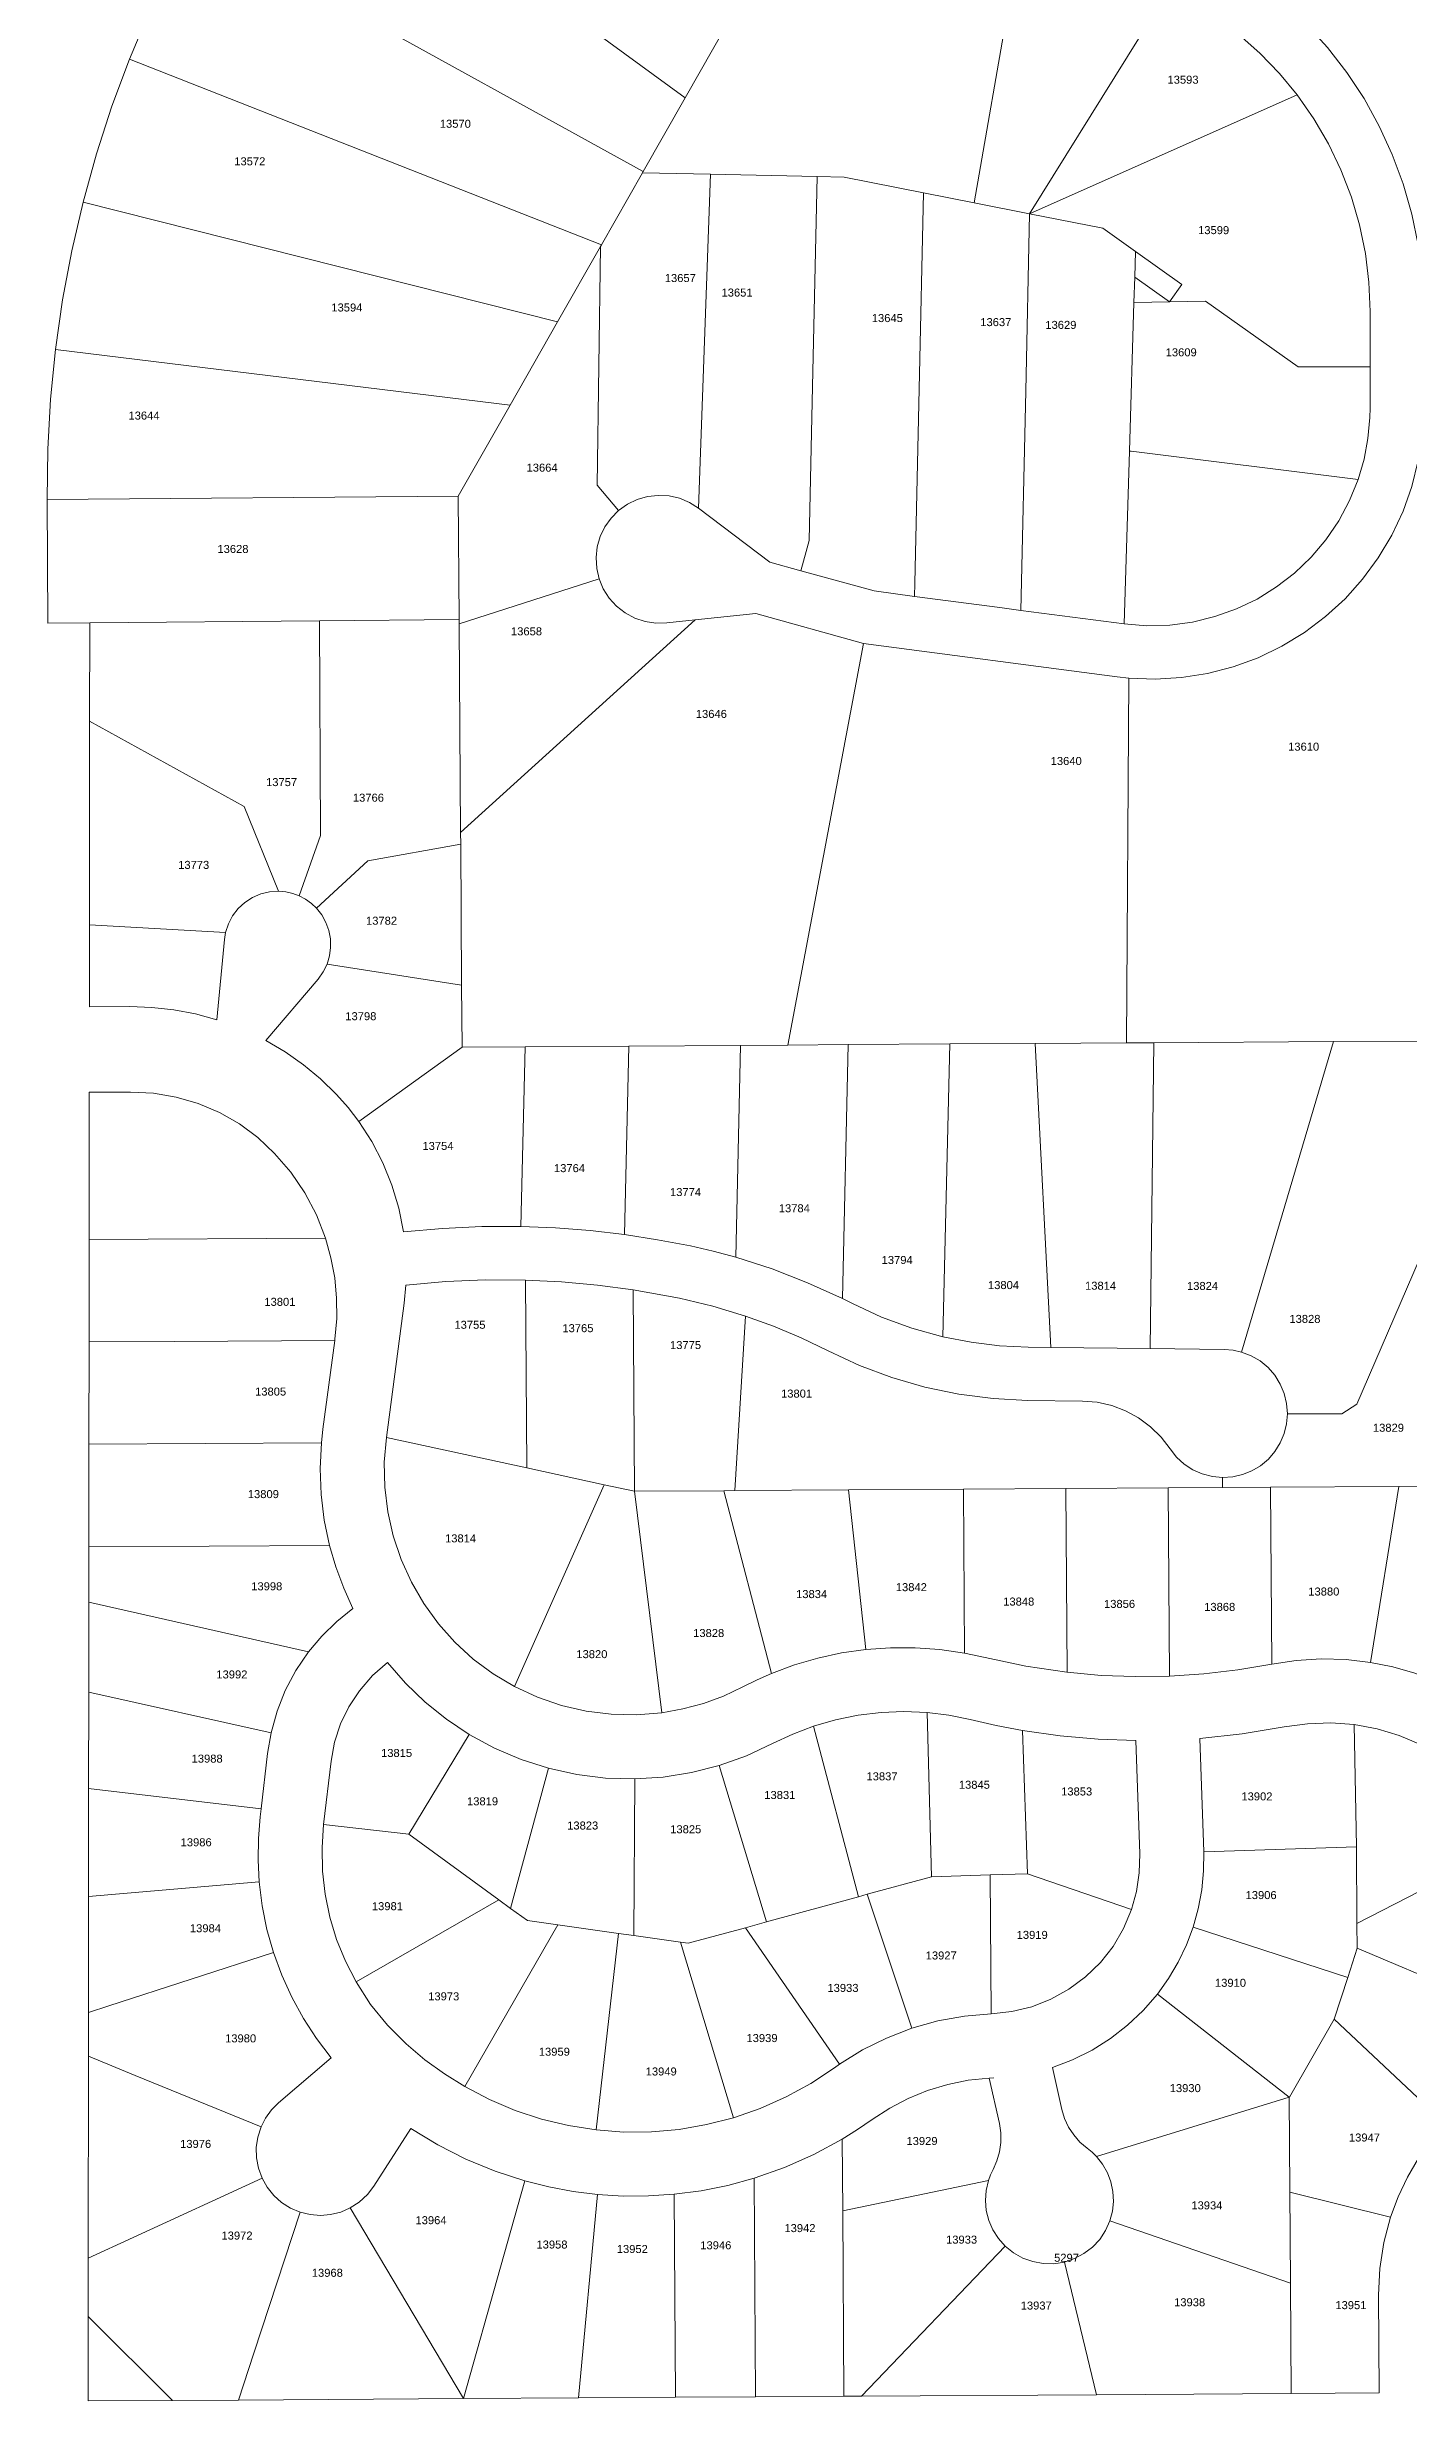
# Model space of a CAD drawing. Header units: feet. Extents: x 865220 to 2843432, y -2240498 to 970288.
# Drawn here: x 2838567 to 2839844, y 965858 to 968064 of the extents above; entities that cross this region are included whole.
import ezdxf
from ezdxf.enums import TextEntityAlignment as Align

# ---------------------------------------------------------------- set-up
doc = ezdxf.new("R2010")
doc.units = ezdxf.units.FT
doc.header["$LTSCALE"] = 0.015
doc.header["$MEASUREMENT"] = 0
doc.layers.add('Dakota County Addresses', color=7, linetype='Continuous')
doc.layers.add('Dakota County Parcels', color=7, linetype='Continuous')
doc.styles.add('Dimensions 100', font='arial.ttf')

# ---------------------------------------------------------------- blocks, each defined once
blk = doc.blocks.new('ACMAP_ANN_TEMPLATE_Dakota County Addresses')
at = {"layer": 'Dakota County Addresses', "style": 'Dimensions 100'}
blk.add_attdef('DakotaCountyAddress', text='', height=50, dxfattribs=at).set_placement((0, 0), align=Align.CENTER)

msp = doc.modelspace()

# ---------------------------------------------------------------- linework, layer by layer
at = {"layer": 'Dakota County Parcels', "lineweight": 5, "ltscale": 100}
for p, q in [((2839165.3, 968016.2), (2838780.7, 968298.1)), ((2839126.1, 967947.4), (2838704.7, 968179.7)), ((2839478.6, 968159.1), (2839436.3, 967917.9)), ((2839488.4, 967907.6), (2839618.9, 968117.6)), ((2839205.1, 968086.1), (2839165.3, 968016.2)), ((2839087, 967878.7), (2838644.5, 968052.6)), ((2839165.3, 968016.2), (2839126.1, 967947.4)), ((2839488.4, 967907.6), (2839739.1, 968019.2)), ((2839125.8, 967946.9), (2839125.4, 967946.1)), ((2839126.1, 967947.4), (2839125.8, 967946.9)), ((2839125.4, 967946.1), (2839087, 967878.7)), ((2839189.2, 967944.7), (2839125.4, 967946.1)), ((2839178.1, 967631.7), (2839189.2, 967944.7)), ((2839189.2, 967944.7), (2839289.1, 967942.5)), ((2839289.1, 967942.5), (2839314.6, 967941.9)), ((2839314.6, 967941.9), (2839388.8, 967927.3)), ((2839388.8, 967927.3), (2839436.3, 967917.9)), ((2839045.9, 967806.5), (2838601.1, 967918.7)), ((2839436.3, 967917.9), (2839488.4, 967907.6)), ((2839556.9, 967894.1), (2839488.4, 967907.6)), ((2839556.9, 967894.1), (2839587.7, 967872.3)), ((2839086.1, 967877.1), (2839045.9, 967806.5)), ((2839083, 967653.4), (2839086.1, 967877.1)), ((2839087, 967878.7), (2839086.1, 967877.1)), ((2839587.7, 967872.3), (2839631.1, 967841.5)), ((2839586.9, 967848.3), (2839619.6, 967825.2)), ((2839631.1, 967841.5), (2839619.6, 967825.2)), ((2839586.2, 967824.4), (2839653.3, 967825.8)), ((2839653.3, 967825.8), (2839740.1, 967764.3)), ((2839807.6, 967764.3), (2839807.6, 967816.2)), ((2839045.9, 967806.5), (2839001.3, 967728.3)), ((2839001.3, 967728.3), (2838575.2, 967780.5)), ((2839807.6, 967764.3), (2839740.1, 967764.3)), ((2839807.6, 967725.5), (2839807.6, 967764.3)), ((2839001.3, 967728.3), (2838952.6, 967642.9)), ((2839581.9, 967685.3), (2839583.6, 967685.3)), ((2839583.6, 967685.3), (2839796.4, 967658.8)), ((2838952.6, 967642.9), (2838567.2, 967640)), ((2838567.2, 967640), (2838568, 967524.1)), ((2838953.5, 967527.3), (2838952.6, 967642.9)), ((2839083, 967653.4), (2839103.1, 967629.6)), ((2839244.9, 967581.2), (2839178.1, 967631.7)), ((2839273.8, 967573.2), (2839244.9, 967581.2)), ((2839342.5, 967554.2), (2839273.8, 967573.2)), ((2839084.8, 967565.5), (2838953.5, 967523.4)), ((2839380.5, 967549.1), (2839342.5, 967554.2)), ((2839231.6, 967533), (2839174.8, 967527)), ((2839332.5, 967505), (2839231.6, 967533)), ((2839577, 967523.3), (2839480.3, 967536)), ((2838607.2, 967524.4), (2838568, 967524.1)), ((2838607.1, 967432.3), (2838607.2, 967524.4)), ((2838607.2, 967524.4), (2838822.7, 967526.2)), ((2838822.7, 967526.2), (2838953.5, 967527.3)), ((2838823.7, 967325), (2838822.7, 967526.2)), ((2838953.5, 967523.4), (2838953.5, 967527.3)), ((2838954.9, 967327.8), (2838953.5, 967523.4)), ((2839174.8, 967527), (2838954.9, 967327.8)), ((2839174.8, 967527), (2839148.2, 967524.2)), ((2839332.5, 967505), (2839261.8, 967128.6)), ((2839570.4, 967473.7), (2839332.5, 967505)), ((2839570.4, 967473.7), (2839581.4, 967472.5)), ((2839579.1, 967130.6), (2839581.4, 967472.5)), ((2838607, 967241.4), (2838607.1, 967432.3)), ((2838607.1, 967432.3), (2838752, 967352.3)), ((2838752, 967352.3), (2838784.3, 967272.8)), ((2838803.7, 967268.4), (2838823.7, 967325)), ((2838867.8, 967301.3), (2838955, 967316.8)), ((2838955, 967316.8), (2838954.9, 967327.8)), ((2838955.9, 967184.6), (2838955, 967316.8)), ((2838819.9, 967256.8), (2838867.8, 967301.3)), ((2838606.9, 967164.3), (2838607, 967241.4)), ((2838607, 967241.4), (2838734.5, 967234.1)), ((2838726.3, 967152.3), (2838733.5, 967227.6)), ((2838733.5, 967227.6), (2838734.5, 967234.1)), ((2838829.7, 967204.4), (2838955.9, 967184.6)), ((2838772.3, 967132.9), (2838821.3, 967190.4)), ((2838955.9, 967184.6), (2838956.3, 967126.6)), ((2838606.9, 967164.3), (2838644.9, 967164.6)), ((2839493.7, 967130.1), (2839579.1, 967130.6)), ((2839579.1, 967130.6), (2839604.8, 967130.8)), ((2839601.3, 966844.1), (2839604.8, 967130.8)), ((2839604.8, 967130.8), (2839773.3, 967131.9)), ((2839687.1, 966840.8), (2839773.3, 967131.9)), ((2839773.3, 967131.9), (2839857.6, 967132.4)), ((2838956.3, 967126.6), (2838859.5, 967057)), ((2839015.3, 967127), (2838956.3, 967126.6)), ((2839011.4, 966958.5), (2839015.3, 967127)), ((2839112.6, 967127.6), (2839015.3, 967127)), ((2839108.6, 966950.9), (2839112.6, 967127.6)), ((2839217.4, 967128.3), (2839112.6, 967127.6)), ((2839212.8, 966929.7), (2839217.4, 967128.3)), ((2839261.8, 967128.6), (2839217.4, 967128.3)), ((2839261.8, 967128.6), (2839318.4, 967129)), ((2839312.9, 966891.1), (2839318.4, 967129)), ((2839318.4, 967129), (2839413.5, 967129.6)), ((2839407.1, 966855.2), (2839413.5, 967129.6)), ((2839413.5, 967129.6), (2839493.7, 967130.1)), ((2839508.2, 966845.3), (2839493.7, 967130.1)), ((2838606.7, 966946.4), (2838606.8, 967084.4)), ((2838606.8, 967084.4), (2838645.4, 967084.6)), ((2838606.6, 966850.4), (2838606.7, 966946.4)), ((2838606.7, 966946.4), (2838828.2, 966947.7)), ((2838903.7, 966903.5), (2838902.1, 966886.6)), ((2839015.8, 966908.3), (2839016.9, 966732.3)), ((2839118.1, 966710.4), (2839116.8, 966899.2)), ((2839116.8, 966899.2), (2839160.2, 966891.3)), ((2839312.9, 966891.1), (2839322.2, 966886.4)), ((2838885.3, 966760.8), (2838902.1, 966886.6)), ((2839212, 966711), (2839222, 966874.5)), ((2838606.5, 966754.4), (2838606.6, 966850.4)), ((2838825.8, 966768.7), (2838836.9, 966851.8)), ((2838836.9, 966851.8), (2838837.1, 966853.1)), ((2839487, 966845.5), (2839508.2, 966845.3)), ((2839508.2, 966845.3), (2839601.3, 966844.1)), ((2839601.3, 966844.1), (2839670.8, 966843.2)), ((2839486.4, 966795.5), (2839538, 966794.9)), ((2839730.1, 966783.1), (2839781.2, 966782.9)), ((2839781.2, 966782.9), (2839795.2, 966792.1)), ((2838606.5, 966754.4), (2838824.4, 966755.7)), ((2838825.8, 966768.7), (2838824.4, 966755.7)), ((2838885.3, 966760.8), (2839016.9, 966732.3)), ((2838606.4, 966658.4), (2838606.5, 966754.4)), ((2839005.5, 966527.4), (2839089.5, 966716.5)), ((2839016.9, 966732.3), (2839089.5, 966716.5)), ((2839089.5, 966716.5), (2839118.1, 966710.4)), ((2839212, 966711), (2839318.5, 966711.6)), ((2839318.5, 966711.6), (2839426.4, 966712.3)), ((2839318.5, 966711.6), (2839334.7, 966562.1)), ((2839426.4, 966712.3), (2839522.3, 966713)), ((2839427.3, 966558.8), (2839426.4, 966712.3)), ((2839618.3, 966713.6), (2839522.3, 966713)), ((2839522.3, 966713), (2839523.5, 966540.8)), ((2839669.2, 966713.9), (2839618.3, 966713.6)), ((2839618.3, 966713.6), (2839619.5, 966537.1)), ((2839669.2, 966713.9), (2839669.3, 966723.3)), ((2839714.3, 966714.2), (2839669.2, 966713.9)), ((2839834.6, 966715), (2839714.3, 966714.2)), ((2839714.3, 966714.2), (2839715.4, 966548.4)), ((2839834.6, 966715), (2839808.1, 966550)), ((2839953.5, 966715.8), (2839834.6, 966715)), ((2839118.1, 966710.4), (2839201.7, 966710.9)), ((2839118.1, 966710.4), (2839143.5, 966502.8)), ((2839201.7, 966710.9), (2839212, 966711)), ((2839246.4, 966539.6), (2839201.7, 966710.9)), ((2838606.4, 966658.4), (2838832, 966659.7)), ((2838606.4, 966606.5), (2838606.4, 966658.4)), ((2838606.3, 966522), (2838606.4, 966606.5)), ((2838606.4, 966606.5), (2838812.2, 966559.8)), ((2839427.3, 966558.8), (2839446.8, 966554.6)), ((2838606.2, 966431.8), (2838606.3, 966522)), ((2838777.2, 966484.1), (2838606.3, 966522)), ((2839396.5, 966349.1), (2839392.2, 966503)), ((2839794.8, 966377.3), (2839792.7, 966491.7)), ((2838773.9, 966464.5), (2838777.2, 966484.1)), ((2838906.5, 966388.9), (2838963.1, 966482.5)), ((2839285.8, 966490.3), (2839327.9, 966330.4)), ((2839486.3, 966352), (2839481.8, 966486.1)), ((2839591.7, 966370.5), (2839588.1, 966476.7)), ((2839648.1, 966478.7), (2839651.7, 966372.5)), ((2838767.8, 966412.9), (2838773.9, 966464.5)), ((2838826.5, 966398.2), (2838833.5, 966457.5)), ((2839001.8, 966319.5), (2839037.3, 966450.8)), ((2839197.2, 966453.3), (2839241.8, 966306.9)), ((2838606.1, 966330.6), (2838606.2, 966431.8)), ((2838767.8, 966412.9), (2838606.2, 966431.8)), ((2839117.3, 966294), (2839118.2, 966440.8)), ((2838766.9, 966405.2), (2838767.8, 966412.9)), ((2838826.5, 966398.2), (2838906.5, 966388.9)), ((2838906.5, 966388.9), (2838990.7, 966327.6)), ((2839795.2, 966305.4), (2839946.7, 966383.4)), ((2839794.8, 966377.3), (2839651.7, 966372.5)), ((2839795.2, 966305.4), (2839794.8, 966377.3)), ((2838766, 966344.4), (2838606.1, 966330.6)), ((2839336.2, 966332.7), (2839396.5, 966349.1)), ((2839396.5, 966349.1), (2839451.3, 966350.9)), ((2839451.3, 966350.9), (2839486.3, 966352)), ((2839452.4, 966220.7), (2839451.3, 966350.9)), ((2839486.3, 966352), (2839583.9, 966318.3)), ((2838606, 966221.9), (2838606.1, 966330.6)), ((2838857, 966250.5), (2838990.7, 966327.6)), ((2838990.7, 966327.6), (2839001.8, 966319.5)), ((2839001.8, 966319.5), (2839017.5, 966308)), ((2839241.8, 966306.9), (2839327.9, 966330.4)), ((2839327.9, 966330.4), (2839336.2, 966332.7)), ((2839377.9, 966207.2), (2839336.2, 966332.7)), ((2838959, 966152.4), (2839046.2, 966304)), ((2839017.5, 966308), (2839046.2, 966304)), ((2839046.2, 966304), (2839103.1, 966296)), ((2839081.9, 966111.9), (2839103.1, 966296)), ((2839103.1, 966296), (2839117.3, 966294)), ((2839117.3, 966294), (2839161.2, 966287.8)), ((2839168.3, 966286.8), (2839221.9, 966301.4)), ((2839221.9, 966301.4), (2839241.8, 966306.9)), ((2839310.2, 966173.4), (2839221.9, 966301.4)), ((2839786.6, 966254.8), (2839641.7, 966302)), ((2839795.4, 966282.2), (2839795.2, 966305.4)), ((2839161.2, 966287.8), (2839210.7, 966123.3)), ((2839161.2, 966287.8), (2839168.3, 966286.8)), ((2839795.4, 966282.2), (2839786.6, 966254.8)), ((2839954.6, 966214.7), (2839795.4, 966282.2)), ((2839795.4, 966282.2), (2839954.6, 966214.7)), ((2839786.6, 966254.8), (2839774, 966215.6)), ((2839731.8, 966142.5), (2839608.2, 966239.2)), ((2838606, 966180.9), (2838606, 966221.9)), ((2839731.9, 966142.5), (2839774, 966215.6)), ((2839774, 966215.6), (2839878.3, 966117.5)), ((2838605.8, 965991.6), (2838606, 966180.9)), ((2838784.3, 966137.4), (2838833.5, 966179.5)), ((2839310.2, 966173.4), (2839305.6, 966170.2)), ((2839454.7, 966160.7), (2839450.4, 966160.5)), ((2839450.4, 966160.5), (2839460, 966117.9)), ((2839509.7, 966170.5), (2839518.6, 966131.1)), ((2839731.8, 966142.5), (2839551.1, 966087)), ((2839732.9, 965968.3), (2839731.8, 966142.5)), ((2838873.7, 966059.3), (2838908.4, 966113.1)), ((2839312.8, 966103.2), (2839313.2, 966035.9)), ((2839065.5, 965860.7), (2839083.3, 966051.4)), ((2839156.3, 965861.3), (2839155.2, 966051.5)), ((2839231.3, 965861.7), (2839230.1, 966066.5)), ((2839313.2, 966035.9), (2839449.7, 966064.5)), ((2839732.4, 966053.4), (2839826.7, 966030.1)), ((2839313.2, 966035.9), (2839314.3, 965862.2)), ((2839732.9, 965968.3), (2839563.6, 966026.8)), ((2838605.8, 965936.9), (2838605.8, 965991.6)), ((2839330.7, 965862.3), (2839465.4, 966003)), ((2839551.1, 965863.7), (2839521, 965988)), ((2839733.5, 965864.8), (2839732.9, 965968.3)), ((2839816, 965865.3), (2839815.4, 965957.3)), ((2838605.7, 965857.9), (2838605.8, 965936.9)), ((2838684.7, 965858.4), (2838605.8, 965936.9)), ((2838605.7, 965857.9), (2838684.7, 965858.4)), ((2838684.7, 965858.4), (2838746.6, 965858.7)), ((2838746.6, 965858.7), (2838957.6, 965860)), ((2838957.6, 965860), (2839065.5, 965860.7)), ((2839065.5, 965860.7), (2839156.3, 965861.3)), ((2839156.3, 965861.3), (2839231.3, 965861.7)), ((2839231.3, 965861.7), (2839314.3, 965862.2)), ((2839314.3, 965862.2), (2839330.7, 965862.3)), ((2839330.7, 965862.3), (2839551.1, 965863.7)), ((2839551.1, 965863.7), (2839733.5, 965864.8)), ((2839733.5, 965864.8), (2839816, 965865.3))]:
    msp.add_line(p, q, dxfattribs=at)
for points in [[(2838704.7, 968179.7), (2838682.8, 968138.2), (2838662.7, 968095.8), (2838644.5, 968052.6)], [(2839618.9, 968117.6), (2839641.9, 968105.3), (2839663.9, 968091.2), (2839684.8, 968075.4), (2839704.3, 968058.1), (2839722.5, 968039.3), (2839739.1, 968019.2)], [(2839748.1, 968085.2), (2839767.8, 968063.4), (2839785.7, 968040.2), (2839801.9, 968015.6), (2839816.1, 967989.9), (2839828.4, 967963.2), (2839838.6, 967935.7), (2839846.6, 967907.4), (2839852.5, 967878.7), (2839856.1, 967849.5)], [(2838644.5, 968052.6), (2838628.1, 968008.6), (2838613.6, 967964), (2838601.1, 967918.7)], [(2839807.6, 967816.2), (2839806.5, 967843.5), (2839803.2, 967870.5), (2839797.7, 967897.2), (2839790, 967923.3), (2839780.3, 967948.8), (2839768.5, 967973.3), (2839754.7, 967996.8), (2839739.1, 968019.2)], [(2839289.1, 967942.5), (2839284.8, 967745.8), (2839281.7, 967601.4)], [(2839388.8, 967927.3), (2839384.8, 967743.6), (2839380.8, 967561.6), (2839380.5, 967549.1)], [(2838601.1, 967918.7), (2838590.5, 967873), (2838581.8, 967826.9), (2838575.2, 967780.5)], [(2839480.3, 967536), (2839484.8, 967741.4), (2839488.4, 967907.6)], [(2839587.7, 967872.3), (2839586.9, 967848.3), (2839586.2, 967824.4)], [(2839586.2, 967824.4), (2839581.9, 967685.3), (2839577, 967523.3)], [(2838575.2, 967780.5), (2838570.5, 967733.8), (2838567.9, 967687), (2838567.2, 967640)], [(2839577, 967523.3), (2839598.4, 967521.6), (2839619.8, 967522.2), (2839641.1, 967525), (2839662, 967530.1), (2839682.2, 967537.3), (2839701.6, 967546.6), (2839719.8, 967557.9), (2839736.8, 967571), (2839752.3, 967585.8), (2839766.1, 967602.2), (2839778.2, 967620), (2839788.3, 967638.9), (2839796.4, 967658.8), (2839801.9, 967677.7), (2839805.6, 967697), (2839807.4, 967716.6), (2839807.4, 967716.6)], [(2839581.4, 967472.5), (2839606.1, 967471.5), (2839630.8, 967473), (2839655.3, 967476.8), (2839679.3, 967483.1), (2839702.5, 967491.6), (2839724.8, 967502.3), (2839746, 967515.2), (2839765.8, 967530.1), (2839784.1, 967546.8), (2839800.6, 967565.2), (2839815.3, 967585.2), (2839828, 967606.5), (2839838.5, 967628.9), (2839846.8, 967652.2), (2839852.8, 967676.3), (2839856.4, 967700.8), (2839857.6, 967725.5)], [(2839807.4, 967716.6), (2839807.4, 967716.6), (2839807.6, 967725.5)], [(2839178.1, 967631.7), (2839169.5, 967637.1), (2839160.2, 967641), (2839150.3, 967643.2), (2839140.2, 967643.8), (2839130.2, 967642.7), (2839120.5, 967639.9), (2839111.4, 967635.5), (2839103.1, 967629.6)], [(2839103.1, 967629.6), (2839096, 967622.5), (2839090.2, 967614.2), (2839085.8, 967605.1), (2839083, 967595.4), (2839081.9, 967585.4), (2839082.5, 967575.3), (2839084.8, 967565.5)], [(2839281.7, 967601.4), (2839278.8, 967591.1), (2839273.8, 967573.2)], [(2839084.8, 967565.5), (2839088.7, 967556.1), (2839094.2, 967547.4), (2839101.1, 967539.9), (2839109.2, 967533.6), (2839118.2, 967528.7), (2839127.9, 967525.5), (2839138, 967524), (2839148.2, 967524.2)], [(2839480.3, 967536), (2839460.5, 967538.6), (2839380.5, 967549.1)], [(2838734.5, 967234.1), (2838737.2, 967242.2), (2838741.1, 967249.8), (2838746.3, 967256.5), (2838752.6, 967262.3), (2838759.7, 967266.9), (2838767.5, 967270.3), (2838775.8, 967272.3), (2838784.3, 967272.8)], [(2838784.3, 967272.8), (2838791, 967272.2), (2838797.5, 967270.8), (2838803.7, 967268.4)], [(2838803.7, 967268.4), (2838809.6, 967265.3), (2838815, 967261.4), (2838819.9, 967256.8)], [(2838819.9, 967256.8), (2838824.9, 967250.5), (2838828.7, 967243.5), (2838831.5, 967236), (2838832.9, 967228.1), (2838833.1, 967220.1), (2838832.1, 967212.1), (2838829.7, 967204.4)], [(2838821.3, 967190.4), (2838826.1, 967197.1), (2838829.7, 967204.4)], [(2838644.9, 967164.6), (2838665.5, 967163.9), (2838686.1, 967161.6), (2838706.4, 967157.8), (2838726.3, 967152.3)], [(2838772.3, 967132.9), (2838790.3, 967122.2), (2838807.5, 967110.2), (2838823.6, 967096.8), (2838838.6, 967082.2)], [(2839795.2, 966792.1), (2839918, 967076.3), (2839942.5, 967133)], [(2838645.4, 967084.6), (2838666.9, 967083.5), (2838688.2, 967079.9), (2838708.9, 967073.8), (2838728.8, 967065.4), (2838747.5, 967054.7), (2838764.9, 967041.9), (2838780.6, 967027.1)], [(2838838.6, 967082.2), (2838849.5, 967070), (2838859.5, 967057)], [(2838859.5, 967057), (2838871.7, 967038.1), (2838882.1, 967018.2), (2838890.6, 966997.3), (2838897.1, 966975.7), (2838901.5, 966953.6)], [(2838780.6, 967027.1), (2838795.7, 967009.4), (2838808.8, 966990), (2838819.7, 966969.4), (2838828.2, 966947.7)], [(2839011.4, 966958.5), (2838974.7, 966958.4), (2838938.1, 966956.8), (2838901.5, 966953.6)], [(2839011.4, 966958.5), (2839043.9, 966957.2), (2839076.3, 966954.7), (2839108.6, 966950.9)], [(2838828.2, 966947.7), (2838833.4, 966929.3), (2838836.9, 966910.4), (2838838.7, 966891.4), (2838838.8, 966872.2), (2838837.1, 966853.1)], [(2839108.6, 966950.9), (2839139.6, 966946.2), (2839170.5, 966940.3)], [(2839170.5, 966940.3), (2839191.7, 966935.4), (2839212.8, 966929.7)], [(2839212.8, 966929.7), (2839246.9, 966918.8), (2839280.3, 966905.9), (2839312.9, 966891.1)], [(2839015.8, 966908.3), (2838978.4, 966908.5), (2838941, 966906.9), (2838903.7, 966903.5)], [(2839015.8, 966908.3), (2839049.6, 966906.7), (2839083.3, 966903.7), (2839116.8, 966899.2)], [(2839160.2, 966891.3), (2839191.3, 966883.8), (2839222, 966874.5)], [(2839222, 966874.5), (2839248.4, 966865), (2839274.2, 966854.1), (2839299.4, 966841.9)], [(2839407.1, 966855.2), (2839378, 966863.3), (2839349.6, 966873.7), (2839322.2, 966886.4)], [(2838606.6, 966850.4), (2838686.6, 966850.9), (2838836.9, 966851.8)], [(2839487, 966845.5), (2839460.2, 966846.8), (2839433.5, 966850.1), (2839407.1, 966855.2)], [(2839486.4, 966795.5), (2839454.1, 966797.2), (2839421.9, 966801.3), (2839390.2, 966807.9), (2839359.1, 966816.9), (2839328.8, 966828.3), (2839299.4, 966841.9)], [(2839670.8, 966843.2), (2839679.1, 966842.6), (2839687.1, 966840.8)], [(2839687.1, 966840.8), (2839696.1, 966837.3), (2839704.4, 966832.5), (2839711.9, 966826.3), (2839718.2, 966819.1), (2839723.3, 966810.9), (2839727.1, 966802), (2839729.3, 966792.7), (2839730.1, 966783.1)], [(2839538, 966794.9), (2839551.8, 966793.8), (2839565.4, 966790.7), (2839578.4, 966785.8), (2839590.6, 966779.2), (2839601.7, 966770.9), (2839611.6, 966761.1), (2839620.1, 966750.1)], [(2839730.1, 966783.1), (2839729.3, 966773.6), (2839727.1, 966764.4), (2839723.4, 966755.7), (2839718.4, 966747.7), (2839712.2, 966740.5), (2839704.9, 966734.4), (2839696.8, 966729.5), (2839688, 966726), (2839678.8, 966723.9), (2839669.3, 966723.3)], [(2838824.4, 966755.7), (2838823.3, 966731.6), (2838824.2, 966707.4), (2838827.1, 966683.4), (2838832, 966659.7)], [(2838885.3, 966760.8), (2838883.4, 966737.6), (2838883.8, 966714.3), (2838886.6, 966691.2), (2838891.8, 966668.5), (2838899.2, 966646.4), (2838908.8, 966625.2), (2838920.4, 966605.1), (2838934.1, 966586.3), (2838949.6, 966568.9), (2838966.8, 966553.2), (2838985.5, 966539.3), (2839005.5, 966527.4)], [(2839669.3, 966723.3), (2839659.7, 966724.2), (2839650.3, 966726.6), (2839641.4, 966730.6), (2839633.2, 966735.9), (2839626.1, 966742.5), (2839620.1, 966750.1)], [(2838832, 966659.7), (2838837.9, 966639.5), (2838845.3, 966619.6), (2838854, 966600.4)], [(2838812.2, 966559.8), (2838824.8, 966574.7), (2838838.8, 966588.3), (2838854, 966600.4)], [(2838777.2, 966484.1), (2838782.8, 966504.3), (2838790.6, 966523.8), (2838800.5, 966542.4), (2838812.3, 966559.8)], [(2839246.4, 966539.6), (2839267.9, 966547.6), (2839289.8, 966554), (2839312.1, 966558.9), (2839334.7, 966562.1)], [(2839334.7, 966562.1), (2839357.9, 966563.8), (2839381.2, 966563.8), (2839404.3, 966562.1), (2839427.3, 966558.8)], [(2838860, 966523.5), (2838872.3, 966537.6), (2838886.5, 966549.8)], [(2838886.5, 966549.8), (2838903.3, 966530.5), (2838921.8, 966512.8), (2838941.7, 966496.7), (2838963.1, 966482.5)], [(2839219.5, 966527), (2839232.8, 966533.6), (2839246.4, 966539.6)], [(2839446.8, 966554.6), (2839484.9, 966546.5), (2839523.4, 966540.8)], [(2839523.5, 966540.8), (2839555.4, 966537.9), (2839587.4, 966536.7), (2839619.5, 966537.1)], [(2839619.5, 966537.1), (2839651.6, 966539.2), (2839683.6, 966543), (2839715.4, 966548.4)], [(2839715.4, 966548.4), (2839738.4, 966551.9), (2839761.7, 966553.3), (2839785, 966552.7), (2839808.1, 966550)], [(2839808.1, 966550), (2839829, 966545.8), (2839849.5, 966539.9), (2839869.5, 966532.3), (2839888.8, 966523.1)], [(2838833.5, 966457.5), (2838836.7, 966475.2), (2838842.3, 966492.3), (2838850.1, 966508.5), (2838860, 966523.5)], [(2839005.5, 966527.4), (2839027, 966517.4), (2839049.4, 966509.7), (2839072.6, 966504.3), (2839096.1, 966501.4), (2839119.8, 966500.9), (2839143.5, 966502.8)], [(2839143.5, 966502.8), (2839163.2, 966506.4), (2839182.6, 966511.6), (2839201.4, 966518.5), (2839219.5, 966527)], [(2839285.8, 966490.3), (2839306.5, 966496.3), (2839327.6, 966500.7), (2839349.1, 966503.2), (2839370.6, 966504), (2839392.2, 966503)], [(2839392.2, 966503), (2839412.5, 966500.5), (2839432.5, 966496.4)], [(2839432.5, 966496.4), (2839457, 966490.8), (2839481.8, 966486.1)], [(2839727, 966489.5), (2839748.8, 966492.6), (2839770.8, 966493.3), (2839792.7, 966491.7)], [(2839792.7, 966491.7), (2839814.1, 966487.7), (2839834.9, 966481.5), (2839854.9, 966473), (2839874, 966462.5), (2839891.7, 966450), (2839908.1, 966435.7), (2839922.8, 966419.7), (2839935.7, 966402.2), (2839946.7, 966383.4)], [(2838963.1, 966482.5), (2838986.8, 966469.7), (2839011.6, 966459), (2839037.3, 966450.8)], [(2839197.2, 966453.3), (2839222.8, 966462.4), (2839247.4, 966473.9)], [(2839247.4, 966473.9), (2839266.3, 966482.9), (2839285.8, 966490.3)], [(2839481.8, 966486.1), (2839517, 966481.1), (2839552.5, 966478), (2839588.1, 966476.7)], [(2839727, 966489.5), (2839687.7, 966483), (2839648.1, 966478.7)], [(2839037.3, 966450.8), (2839063.9, 966444.9), (2839090.9, 966441.6), (2839118.2, 966440.8)], [(2839118.2, 966440.8), (2839144.9, 966442.5), (2839171.3, 966446.7), (2839197.2, 966453.3)], [(2838766, 966344.4), (2838765, 966364.7), (2838765.3, 966385), (2838766.9, 966405.2)], [(2838857, 966250.5), (2838846.9, 966269.9), (2838838.7, 966290.2), (2838832.3, 966311.2), (2838827.9, 966332.7), (2838825.4, 966354.5), (2838825, 966376.4), (2838826.5, 966398.2)], [(2839591.7, 966370.5), (2839591.2, 966352.8), (2839588.6, 966335.3), (2839583.9, 966318.3)], [(2839651.7, 966372.5), (2839651.5, 966354.6), (2839649.8, 966336.8), (2839646.5, 966319.2), (2839641.7, 966302)], [(2838779.5, 966278.1), (2838773.3, 966299.8), (2838768.8, 966322), (2838766, 966344.4)], [(2839583.9, 966318.3), (2839576.4, 966300.5), (2839566.6, 966283.9), (2839554.7, 966268.7), (2839540.8, 966255.2), (2839525.3, 966243.7), (2839508.4, 966234.3), (2839490.4, 966227.3), (2839471.6, 966222.7), (2839452.4, 966220.7)], [(2839641.7, 966302), (2839635.4, 966285.3), (2839627.7, 966269.2), (2839618.6, 966253.8), (2839608.2, 966239.2)], [(2838779.5, 966278.1), (2838625.1, 966228.1), (2838606, 966221.9)], [(2838833.5, 966179.5), (2838819.8, 966197.4), (2838807.5, 966216.4), (2838796.6, 966236.2), (2838787.3, 966256.8), (2838779.5, 966278.1)], [(2838904, 966192.4), (2838886.3, 966210.1), (2838870.6, 966229.5), (2838857, 966250.5)], [(2839509.7, 966170.5), (2839528.7, 966177.7), (2839546.9, 966186.7), (2839564.1, 966197.5), (2839580.2, 966209.9), (2839594.9, 966223.9), (2839608.2, 966239.2)], [(2839377.9, 966207.2), (2839354.3, 966198), (2839331.7, 966186.8), (2839310.2, 966173.4)], [(2839452.4, 966220.7), (2839427.2, 966218.5), (2839402.3, 966214), (2839377.9, 966207.2)], [(2838959, 966152.4), (2838939.7, 966164.4), (2838921.4, 966177.7), (2838904, 966192.4)], [(2838767.8, 966114.6), (2838649.8, 966163), (2838606, 966180.9)], [(2839305.6, 966170.2), (2839283.4, 966155.5), (2839260.1, 966142.8), (2839235.8, 966132), (2839210.7, 966123.3)], [(2839450.4, 966160.5), (2839430.9, 966158.5), (2839411.6, 966154.5), (2839392.8, 966148.8), (2839374.6, 966141.4), (2839357.2, 966132.2), (2839340.7, 966121.5)], [(2839081.9, 966111.9), (2839056.1, 966115.9), (2839030.8, 966122), (2839006.1, 966130.2), (2838982.1, 966140.3), (2838959, 966152.4)], [(2838784.3, 966137.4), (2838777.6, 966130.7), (2838772.1, 966123), (2838767.8, 966114.6)], [(2839210.7, 966123.3), (2839185.5, 966116.8), (2839159.8, 966112.4), (2839133.9, 966110.1), (2839107.8, 966109.9), (2839081.9, 966111.9)], [(2839312.8, 966103.2), (2839327, 966112.1), (2839340.7, 966121.5)], [(2839454.1, 966074.8), (2839457.8, 966082.9), (2839460.2, 966091.4), (2839461.4, 966100.2), (2839461.4, 966109.1), (2839460, 966117.9)], [(2839518.6, 966131.1), (2839521.1, 966122.6), (2839524.9, 966114.5), (2839529.8, 966107.1), (2839535.6, 966100.5), (2839542.4, 966094.7)], [(2839878.3, 966117.5), (2839865, 966102), (2839853.1, 966085.3), (2839842.7, 966067.7), (2839833.9, 966049.2), (2839826.7, 966030.1)], [(2838767.8, 966114.6), (2838764.8, 966105.2), (2838763.4, 966095.4), (2838763.6, 966085.6), (2838765.4, 966075.9), (2838768.8, 966066.7)], [(2839015.2, 966064.1), (2838987.2, 966073.2), (2838959.9, 966084.5), (2838933.6, 966097.8), (2838908.4, 966113.1)], [(2839312.8, 966103.2), (2839286.2, 966088.8), (2839258.6, 966076.5), (2839230.1, 966066.5)], [(2839551.1, 966087), (2839546.9, 966091), (2839542.4, 966094.7)], [(2839454.1, 966074.8), (2839451.7, 966069.8), (2839449.7, 966064.5)], [(2839563.6, 966026.8), (2839566, 966035.7), (2839566.9, 966044.8), (2839566.4, 966054), (2839564.5, 966063.1), (2839561.3, 966071.7), (2839556.8, 966079.7), (2839551.1, 966087)], [(2838768.8, 966066.7), (2838647.9, 966011), (2838605.8, 965991.6)], [(2838768.8, 966066.7), (2838773.6, 966058.1), (2838779.8, 966050.4), (2838787.1, 966043.9), (2838795.5, 966038.6), (2838804.5, 966034.8)], [(2838851.3, 966038.8), (2838859.9, 966044.3), (2838867.5, 966051.2), (2838873.7, 966059.3)], [(2838957.6, 965860), (2838992.4, 965983.3), (2839015.2, 966064.1)], [(2839083.3, 966051.4), (2839060.3, 966054.2), (2839037.6, 966058.5), (2839015.2, 966064.1)], [(2839155.2, 966051.5), (2839131.2, 966050), (2839107.2, 966049.9), (2839083.3, 966051.4)], [(2839230.1, 966066.5), (2839205.5, 966059.8), (2839180.4, 966054.8), (2839155.2, 966051.5)], [(2839449.7, 966064.5), (2839447.6, 966055.2), (2839446.9, 966045.7), (2839447.8, 966036.2), (2839450.1, 966026.9), (2839453.9, 966018.2), (2839459.1, 966010.1), (2839465.4, 966003)], [(2838746.6, 965858.7), (2838761.1, 965902.7), (2838804.5, 966034.8)], [(2838804.5, 966034.8), (2838813.9, 966032.5), (2838823.5, 966031.8), (2838833.1, 966032.6), (2838842.5, 966034.9), (2838851.3, 966038.8)], [(2838851.3, 966038.8), (2838911.4, 965937.8), (2838957.6, 965860)], [(2839826.7, 966030.1), (2839820.4, 966006.3), (2839816.6, 965981.9), (2839815.4, 965957.3)], [(2839521, 965988), (2839530.5, 965991.2), (2839539.3, 965995.9), (2839547.3, 966001.9), (2839554.1, 966009.3), (2839559.6, 966017.6), (2839563.6, 966026.8)], [(2839465.4, 966003), (2839473.2, 965996.7), (2839481.9, 965991.8), (2839491.3, 965988.4), (2839501.1, 965986.6), (2839511.1, 965986.5), (2839521, 965988)]]:
    msp.add_lwpolyline(points, dxfattribs=at)

# ---------------------------------------------------------------- block references
at = {"layer": 'Dakota County Addresses', "lineweight": 5, "ltscale": 100, "xscale": 0.15, "yscale": 0.15, "zscale": 0.15}
for p, values in [((2839632.2, 968029.6), {'DakotaCountyAddress': '13593'}), ((2838950, 967988.3), {'DakotaCountyAddress': '13570'}), ((2838757.3, 967953.1), {'DakotaCountyAddress': '13572'}), ((2839660.9, 967888.6), {'DakotaCountyAddress': '13599'}), ((2839160.9, 967843.7), {'DakotaCountyAddress': '13657'}), ((2839214.1, 967830.1), {'DakotaCountyAddress': '13651'}), ((2838848.3, 967816.1), {'DakotaCountyAddress': '13594'}), ((2839355, 967806.2), {'DakotaCountyAddress': '13645'}), ((2839456.7, 967802.4), {'DakotaCountyAddress': '13637'}), ((2839517.7, 967799.8), {'DakotaCountyAddress': '13629'}), ((2839630.5, 967774.1), {'DakotaCountyAddress': '13609'}), ((2838658.1, 967714.8), {'DakotaCountyAddress': '13644'}), ((2839031.3, 967666), {'DakotaCountyAddress': '13664'}), ((2838741.5, 967589.8), {'DakotaCountyAddress': '13628'}), ((2839016.7, 967512.6), {'DakotaCountyAddress': '13658'}), ((2839190, 967435.2), {'DakotaCountyAddress': '13646'}), ((2839522.7, 967391.1), {'DakotaCountyAddress': '13640'}), ((2839745.3, 967404.5), {'DakotaCountyAddress': '13610'}), ((2838787.1, 967371.3), {'DakotaCountyAddress': '13757'}), ((2838868.5, 967356.7), {'DakotaCountyAddress': '13766'}), ((2838704.7, 967293.7), {'DakotaCountyAddress': '13773'}), ((2838880.8, 967241.4), {'DakotaCountyAddress': '13782'}), ((2838861.4, 967151.9), {'DakotaCountyAddress': '13798'}), ((2838933.7, 967030.3), {'DakotaCountyAddress': '13754'}), ((2839057, 967009.5), {'DakotaCountyAddress': '13764'}), ((2839165.8, 966987.1), {'DakotaCountyAddress': '13774'}), ((2839267.8, 966971.9), {'DakotaCountyAddress': '13784'}), ((2839364.2, 966923.4), {'DakotaCountyAddress': '13794'}), ((2838785.5, 966884.2), {'DakotaCountyAddress': '13801'}), ((2839463.9, 966899.9), {'DakotaCountyAddress': '13804'}), ((2839554.9, 966899.3), {'DakotaCountyAddress': '13814'}), ((2839650.5, 966899.1), {'DakotaCountyAddress': '13824'}), ((2838963.7, 966862.7), {'DakotaCountyAddress': '13755'}), ((2839064.9, 966859.5), {'DakotaCountyAddress': '13765'}), ((2839746.5, 966868.2), {'DakotaCountyAddress': '13828'}), ((2839165.8, 966843.7), {'DakotaCountyAddress': '13775'}), ((2838776.8, 966800.1), {'DakotaCountyAddress': '13805'}), ((2839269.9, 966798.2), {'DakotaCountyAddress': '13801'}), ((2839824.8, 966766.2), {'DakotaCountyAddress': '13829'}), ((2838770, 966704), {'DakotaCountyAddress': '13809'}), ((2838954.9, 966662.5), {'DakotaCountyAddress': '13814'}), ((2838773.2, 966617.6), {'DakotaCountyAddress': '13998'}), ((2839377.5, 966616.8), {'DakotaCountyAddress': '13842'}), ((2839284, 966610.3), {'DakotaCountyAddress': '13834'}), ((2839478.2, 966603.3), {'DakotaCountyAddress': '13848'}), ((2839572.7, 966601.1), {'DakotaCountyAddress': '13856'}), ((2839666.6, 966598.3), {'DakotaCountyAddress': '13868'}), ((2839764.2, 966612.7), {'DakotaCountyAddress': '13880'}), ((2839187.5, 966573.8), {'DakotaCountyAddress': '13828'}), ((2839078, 966554), {'DakotaCountyAddress': '13820'}), ((2838740.5, 966535), {'DakotaCountyAddress': '13992'}), ((2838894.9, 966461.4), {'DakotaCountyAddress': '13815'}), ((2838717.3, 966456.1), {'DakotaCountyAddress': '13988'}), ((2839350, 966439.5), {'DakotaCountyAddress': '13837'}), ((2839254.2, 966422), {'DakotaCountyAddress': '13831'}), ((2839436.6, 966431.6), {'DakotaCountyAddress': '13845'}), ((2839532.5, 966425.3), {'DakotaCountyAddress': '13853'}), ((2839701.5, 966420.7), {'DakotaCountyAddress': '13902'}), ((2838975.5, 966416.1), {'DakotaCountyAddress': '13819'}), ((2838707, 966377.7), {'DakotaCountyAddress': '13986'}), ((2839069.4, 966393.4), {'DakotaCountyAddress': '13823'}), ((2839166, 966389.9), {'DakotaCountyAddress': '13825'}), ((2838886.3, 966317.8), {'DakotaCountyAddress': '13981'}), ((2839705.4, 966328.2), {'DakotaCountyAddress': '13906'}), ((2838715.7, 966297.1), {'DakotaCountyAddress': '13984'}), ((2839490.8, 966290.9), {'DakotaCountyAddress': '13919'}), ((2839405.5, 966271.6), {'DakotaCountyAddress': '13927'}), ((2839313.4, 966241.2), {'DakotaCountyAddress': '13933'}), ((2839676.7, 966246), {'DakotaCountyAddress': '13910'}), ((2838939.1, 966233.3), {'DakotaCountyAddress': '13973'}), ((2838748.7, 966193.9), {'DakotaCountyAddress': '13980'}), ((2839042.8, 966181.4), {'DakotaCountyAddress': '13959'}), ((2839237.5, 966194.2), {'DakotaCountyAddress': '13939'}), ((2839143, 966162.9), {'DakotaCountyAddress': '13949'}), ((2839634.3, 966147.3), {'DakotaCountyAddress': '13930'}), ((2838706.5, 966095), {'DakotaCountyAddress': '13976'}), ((2839387.5, 966097.7), {'DakotaCountyAddress': '13929'}), ((2839802.3, 966101), {'DakotaCountyAddress': '13947'}), ((2838927.2, 966023.5), {'DakotaCountyAddress': '13964'}), ((2839654.6, 966037.4), {'DakotaCountyAddress': '13934'}), ((2838745.3, 966009.1), {'DakotaCountyAddress': '13972'}), ((2839040.6, 966000.7), {'DakotaCountyAddress': '13958'}), ((2839194.2, 966000), {'DakotaCountyAddress': '13946'}), ((2839273.1, 966016.1), {'DakotaCountyAddress': '13942'}), ((2839424.6, 966005.3), {'DakotaCountyAddress': '13933'}), ((2839115.9, 965996.5), {'DakotaCountyAddress': '13952'}), ((2839523, 965988.3), {'DakotaCountyAddress': '5297'}), ((2838830, 965974.2), {'DakotaCountyAddress': '13968'}), ((2839494.6, 965943.5), {'DakotaCountyAddress': '13937'}), ((2839638.4, 965946.6), {'DakotaCountyAddress': '13938'}), ((2839789.6, 965943.9), {'DakotaCountyAddress': '13951'})]:
    msp.add_blockref('ACMAP_ANN_TEMPLATE_Dakota County Addresses', p, dxfattribs=at).add_auto_attribs(values)

doc.saveas('drawing.dxf')
